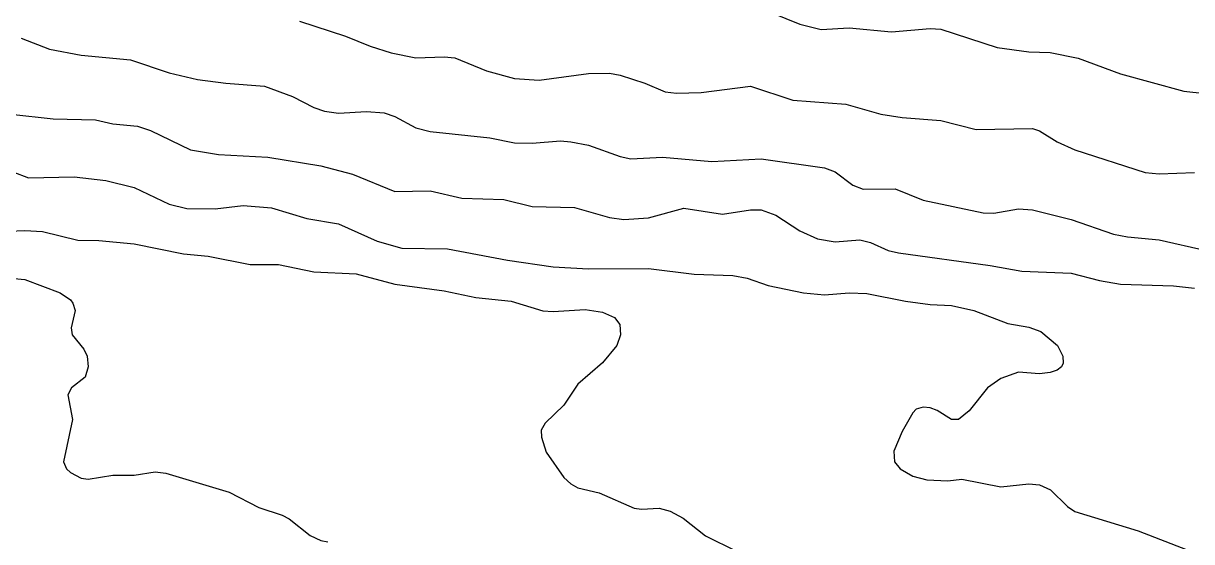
# Model space of a CAD drawing. Extents: x 474277 to 475042, y 254928 to 255625.
# Drawn here: x 474380.57 to 474406, y 255560.36 to 255571.64 of the extents above; entities that cross this region are included whole.
import ezdxf

# ---------------------------------------------------------------- set-up
doc = ezdxf.new("R2010")
doc.units = 0
doc.header["$MEASUREMENT"] = 0
doc.layers.add('BaseMapV2_DTM_export_MonNov09090547073261 — entities', color=1, linetype='CONTINUOUS')

msp = doc.modelspace()

# ---------------------------------------------------------------- linework, layer by layer
at = {"layer": 'BaseMapV2_DTM_export_MonNov09090547073261 — entities', "color": 15, "linetype": 'Continuous', "true_color": 0xb7484b}
for points in [[(474396.859, 255571.869, 86), (474397.472, 255571.617, 86), (474397.932, 255571.507, 86), (474398.545, 255571.541, 86), (474399.466, 255571.454, 86), (474400.309, 255571.524, 86), (474400.539, 255571.514, 86), (474401.766, 255571.112, 86), (474402.456, 255571.014, 86), (474402.916, 255571.001, 86), (474403.529, 255570.878, 86), (474404.449, 255570.542, 86), (474405.83, 255570.16, 86), (474406.29, 255570.114, 86)], [(474386.584, 255571.685, 86.25), (474387.581, 255571.356, 86.25), (474388.117, 255571.141, 86.25), (474388.577, 255570.996, 86.25), (474389.114, 255570.885, 86.25), (474389.728, 255570.912, 86.25), (474389.958, 255570.884, 86.25), (474390.648, 255570.601, 86.25), (474391.261, 255570.438, 86.25), (474391.798, 255570.402, 86.25), (474392.871, 255570.543, 86.25), (474393.331, 255570.551, 86.25), (474393.561, 255570.51, 86.25), (474394.098, 255570.338, 86.25), (474394.542, 255570.145, 86.25), (474394.788, 255570.115, 86.25), (474395.325, 255570.132, 86.25), (474396.398, 255570.27, 86.25), (474397.319, 255569.962, 86.25), (474398.469, 255569.879, 86.25), (474399.235, 255569.662, 86.25), (474399.696, 255569.591, 86.25), (474400.539, 255569.523, 86.25), (474401.306, 255569.324, 86.25), (474402.533, 255569.35, 86.25), (474402.686, 255569.298, 86.25), (474403.069, 255569.062, 86.25), (474403.453, 255568.881, 86.25), (474404.986, 255568.392, 86.25), (474405.293, 255568.361, 86.25), (474406.06, 255568.393, 86.25)], [(474380.526, 255571.315, 86.5), (474381.14, 255571.076, 86.5), (474381.83, 255570.946, 86.5), (474382.903, 255570.844, 86.5), (474383.747, 255570.563, 86.5), (474384.36, 255570.418, 86.5), (474384.974, 255570.335, 86.5), (474385.817, 255570.27, 86.5), (474386.431, 255570.048, 86.5), (474386.891, 255569.807, 86.5), (474387.121, 255569.726, 86.5), (474387.427, 255569.682, 86.5), (474388.041, 255569.718, 86.5), (474388.424, 255569.693, 86.5), (474388.654, 255569.612, 86.5), (474389.114, 255569.366, 86.5), (474389.421, 255569.281, 86.5), (474390.724, 255569.145, 86.5), (474391.261, 255569.037, 86.5), (474391.645, 255569.031, 86.5), (474392.258, 255569.081, 86.5), (474392.488, 255569.062, 86.5), (474392.871, 255568.988, 86.5), (474393.561, 255568.741, 86.5), (474393.791, 255568.689, 86.5), (474394.482, 255568.727, 86.5), (474395.555, 255568.634, 86.5), (474396.628, 255568.687, 86.5), (474398.009, 255568.493, 86.5), (474398.239, 255568.405, 86.5), (474398.622, 255568.114, 86.5), (474398.852, 255568.03, 86.5), (474399.542, 255568.035, 86.5), (474400.156, 255567.786, 86.5), (474401.459, 255567.51, 86.5), (474401.689, 255567.505, 86.5), (474402.226, 255567.598, 86.5), (474402.533, 255567.577, 86.5), (474403.376, 255567.369, 86.5), (474404.296, 255567.047, 86.5), (474404.603, 255566.988, 86.5), (474405.293, 255566.927, 86.5), (474406.314, 255566.695, 86.5)], [(474380.296, 255569.662, 86.75), (474381.217, 255569.556, 86.75), (474382.137, 255569.535, 86.75), (474382.52, 255569.449, 86.75), (474383.057, 255569.398, 86.75), (474383.34, 255569.302, 86.75), (474384.207, 255568.885, 86.75), (474384.82, 255568.783, 86.75), (474385.894, 255568.726, 86.75), (474387.044, 255568.534, 86.75), (474387.734, 255568.352, 86.75), (474388.654, 255567.981, 86.75), (474389.421, 255567.993, 86.75), (474390.111, 255567.834, 86.75), (474391.031, 255567.803, 86.75), (474391.645, 255567.648, 86.75), (474392.565, 255567.627, 86.75), (474393.331, 255567.415, 86.75), (474393.638, 255567.365, 86.75), (474394.175, 255567.403, 86.75), (474394.942, 255567.616, 86.75), (474395.785, 255567.487, 86.75), (474396.398, 255567.581, 86.75), (474396.628, 255567.579, 86.75), (474396.949, 255567.462, 86.75), (474397.472, 255567.122, 86.75), (474397.855, 255566.947, 86.75), (474398.239, 255566.884, 86.75), (474398.775, 255566.929, 86.75), (474399.005, 255566.864, 86.75), (474399.389, 255566.696, 86.75), (474399.619, 255566.642, 86.75), (474401.612, 255566.37, 86.75), (474402.303, 255566.246, 86.75), (474403.376, 255566.199, 86.75), (474403.989, 255566.04, 86.75), (474404.449, 255565.961, 86.75), (474405.6, 255565.927, 86.75), (474406.06, 255565.872, 86.75)], [(474379.99, 255568.533, 87), (474380.68, 255568.278, 87), (474381.677, 255568.298, 87), (474382.367, 255568.219, 87), (474382.98, 255568.062, 87), (474383.747, 255567.705, 87), (474384.13, 255567.606, 87), (474384.744, 255567.601, 87), (474385.357, 255567.674, 87), (474385.971, 255567.622, 87), (474386.737, 255567.388, 87), (474387.427, 255567.277, 87), (474388.271, 255566.898, 87), (474388.808, 255566.746, 87), (474389.804, 255566.733, 87), (474391.108, 255566.486, 87), (474392.105, 255566.335, 87), (474392.871, 255566.291, 87), (474394.175, 255566.301, 87), (474395.172, 255566.181, 87), (474396.015, 255566.148, 87), (474396.322, 255566.088, 87), (474396.782, 255565.935, 87), (474397.549, 255565.77, 87), (474398.009, 255565.731, 87), (474398.545, 255565.774, 87), (474398.929, 255565.756, 87), (474399.772, 255565.588, 87), (474400.309, 255565.517, 87), (474400.769, 255565.498, 87), (474401.257, 255565.391, 87), (474401.996, 255565.107, 87), (474402.456, 255565.025, 87), (474402.718, 255564.931, 87), (474403.08, 255564.625, 87), (474403.195, 255564.395, 87), (474403.198, 255564.241, 87), (474403.162, 255564.165, 87), (474403.069, 255564.089, 87), (474402.916, 255564.04, 87), (474402.686, 255564.012, 87), (474402.226, 255564.046, 87), (474401.842, 255563.905, 87), (474401.556, 255563.704, 87), (474401.152, 255563.206, 87), (474400.922, 255563.014, 87), (474400.769, 255563.016, 87), (474400.462, 255563.21, 87), (474400.309, 255563.269, 87), (474400.156, 255563.286, 87), (474400.002, 255563.238, 87), (474399.926, 255563.16, 87), (474399.696, 255562.753, 87), (474399.517, 255562.324, 87), (474399.527, 255562.094, 87), (474399.656, 255561.941, 87), (474399.926, 255561.783, 87), (474400.232, 255561.699, 87), (474400.692, 255561.68, 87), (474400.999, 255561.715, 87), (474401.842, 255561.553, 87), (474402.456, 255561.617, 87), (474402.686, 255561.595, 87), (474402.923, 255561.481, 87), (474403.299, 255561.122, 87), (474403.453, 255561.014, 87), (474404.833, 255560.589, 87), (474405.897, 255560.177, 87)], [(474379.913, 255567.1, 87.25), (474380.603, 255567.132, 87.25), (474380.987, 255567.107, 87.25), (474381.753, 255566.917, 87.25), (474382.213, 255566.908, 87.25), (474382.98, 255566.839, 87.25), (474384.054, 255566.624, 87.25), (474384.59, 255566.573, 87.25), (474385.51, 255566.389, 87.25), (474386.124, 255566.392, 87.25), (474386.891, 255566.23, 87.25), (474387.811, 255566.182, 87.25), (474388.654, 255565.963, 87.25), (474389.728, 255565.812, 87.25), (474390.418, 255565.673, 87.25), (474391.184, 255565.594, 87.25), (474391.875, 255565.378, 87.25), (474392.105, 255565.367, 87.25), (474392.795, 255565.41, 87.25), (474393.178, 255565.352, 87.25), (474393.434, 255565.238, 87.25), (474393.55, 255565.085, 87.25), (474393.564, 255564.855, 87.25), (474393.484, 255564.625, 87.25), (474393.178, 255564.25, 87.25), (474392.637, 255563.781, 87.25), (474392.335, 255563.327, 87.25), (474391.93, 255562.938, 87.25), (474391.843, 255562.784, 87.25), (474391.844, 255562.631, 87.25), (474391.951, 255562.303, 87.25), (474392.335, 255561.755, 87.25), (474392.488, 255561.613, 87.25), (474392.641, 255561.528, 87.25), (474393.101, 255561.418, 87.25), (474393.868, 255561.087, 87.25), (474394.022, 255561.065, 87.25), (474394.405, 255561.084, 87.25), (474394.647, 255561.021, 87.25), (474394.933, 255560.867, 87.25), (474395.416, 255560.484, 87.25), (474396.092, 255560.151, 87.25)], [(474380.373, 255566.087, 87.5), (474380.603, 255566.061, 87.5), (474381.373, 255565.775, 87.5), (474381.594, 255565.621, 87.5), (474381.65, 255565.545, 87.5), (474381.697, 255565.391, 87.5), (474381.613, 255565.008, 87.5), (474381.632, 255564.855, 87.5), (474381.883, 255564.548, 87.5), (474381.962, 255564.395, 87.5), (474381.981, 255564.165, 87.5), (474381.915, 255563.934, 87.5), (474381.618, 255563.704, 87.5), (474381.537, 255563.551, 87.5), (474381.639, 255563.014, 87.5), (474381.441, 255562.094, 87.5), (474381.506, 255561.941, 87.5), (474381.593, 255561.864, 87.5), (474381.83, 255561.74, 87.5), (474381.983, 255561.716, 87.5), (474382.52, 255561.804, 87.5), (474382.98, 255561.807, 87.5), (474383.44, 255561.875, 87.5), (474383.67, 255561.846, 87.5), (474385.05, 255561.431, 87.5), (474385.693, 255561.097, 87.5), (474386.201, 255560.935, 87.5), (474386.354, 255560.856, 87.5), (474386.814, 255560.492, 87.5), (474387.044, 255560.382, 87.5), (474387.197, 255560.353, 87.5)]]:
    msp.add_polyline3d(points, dxfattribs=at)

doc.saveas('drawing.dxf')
